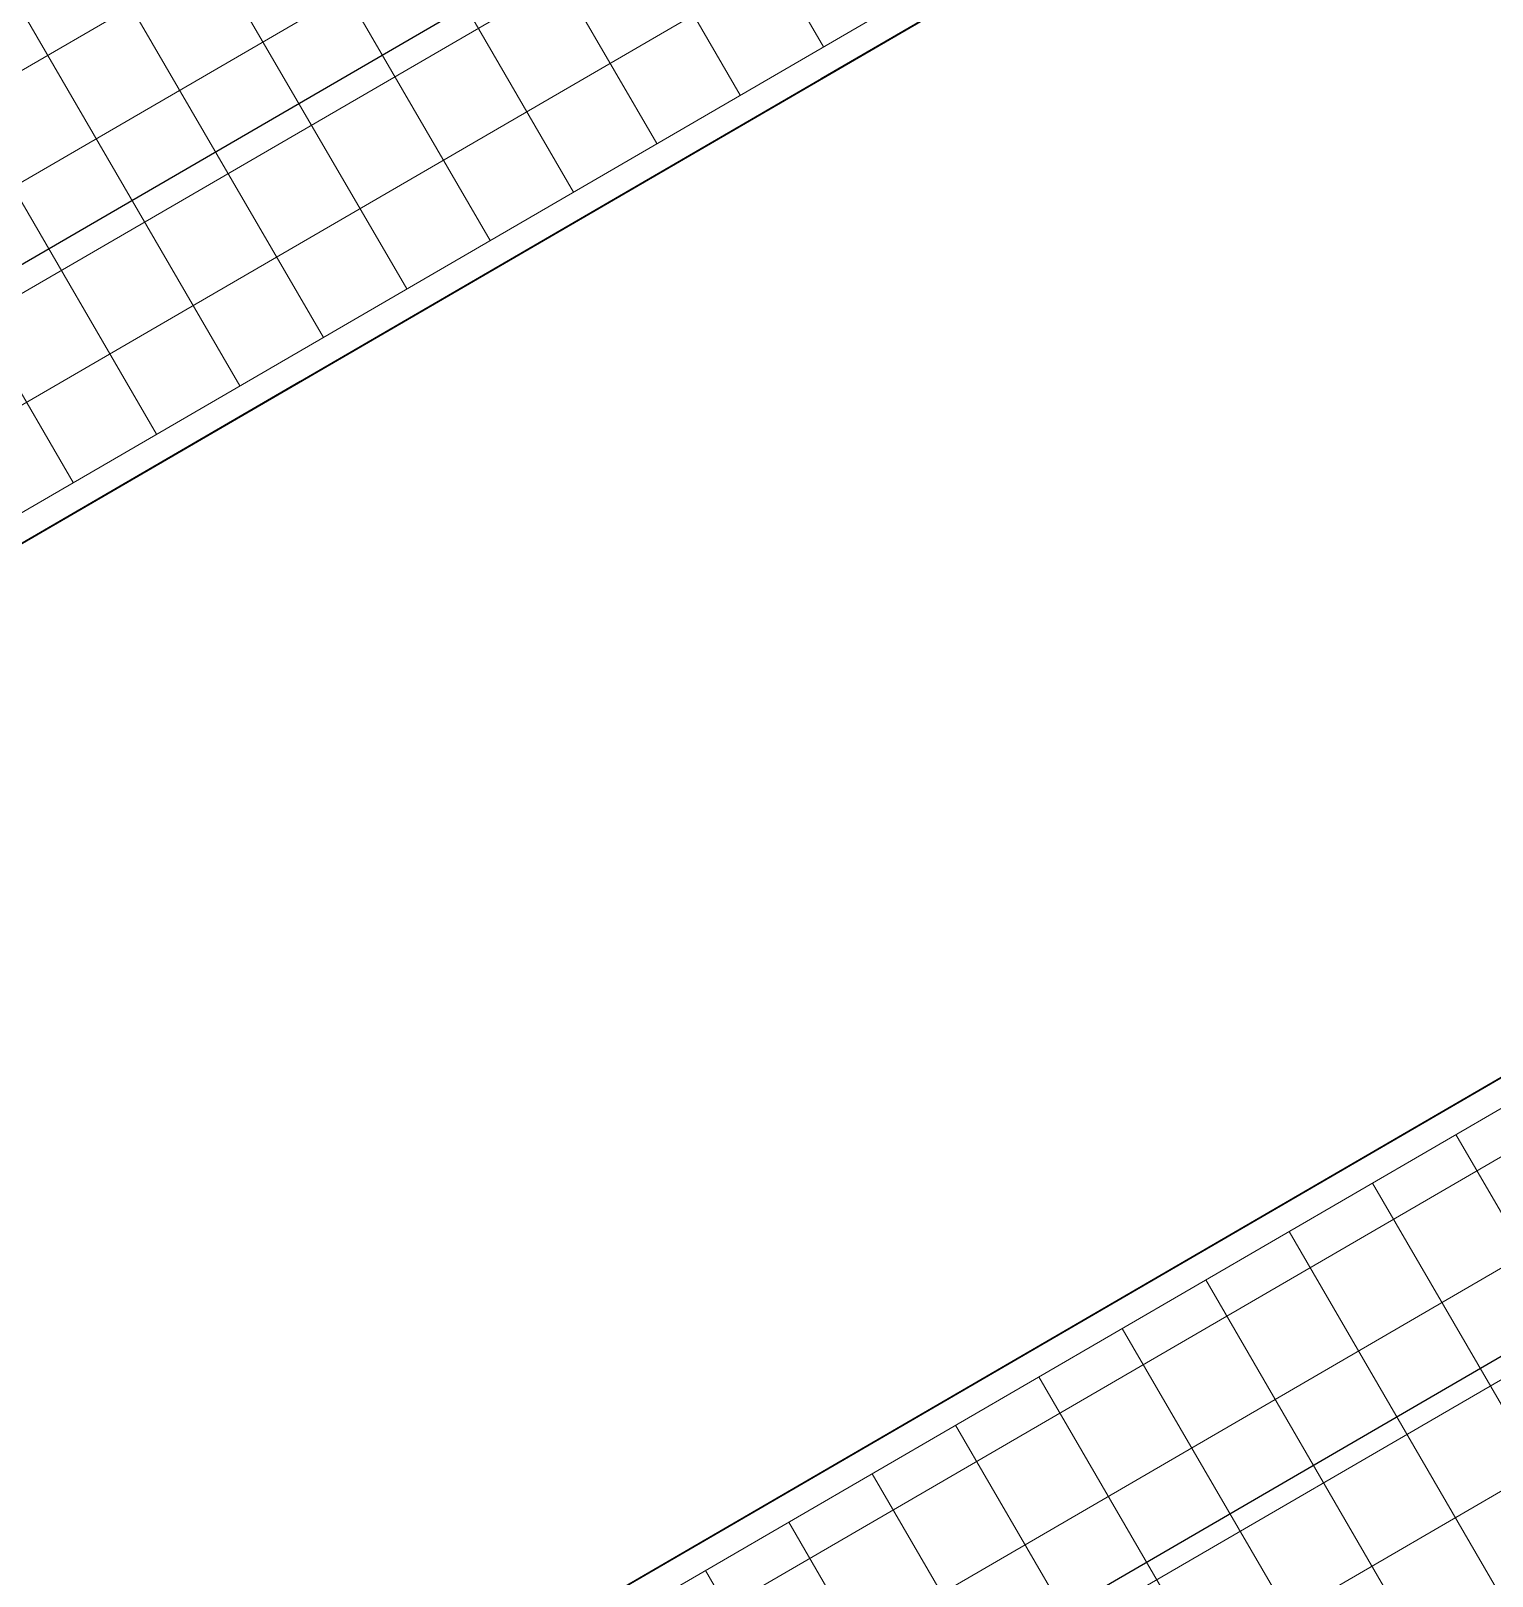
# Model space of a CAD drawing. Header units: millimetres. Extents: x 567980 to 569372, y 2065777 to 2066674.
# Drawn here: x 568895.88 to 568901.94, y 2066196.66 to 2066203.07 of the extents above; entities that cross this region are included whole.
import ezdxf
from ezdxf.enums import TextEntityAlignment as Align
from ezdxf.xclip import XClip

# ---------------------------------------------------------------- set-up
doc = ezdxf.new("R2010")
doc.units = ezdxf.units.MM
doc.linetypes.add('CENTER', pattern=[3, 1.5, -0.5, 0.5, -0.5])
doc.linetypes.add('DOT', pattern=[0.25, 0, -0.25])
for name, color, linetype, lineweight in [('A-HATCH', 251, 'Continuous', 5), ('A-NET THAY', 125, 'Continuous', 18), ('boDnv', 54, 'Continuous', 25), ('E- RANH GIOI', 1, 'CENTER', 13)]:
    doc.layers.add(name, color=color, linetype=linetype, lineweight=lineweight)
for name, color, linetype in [('ChiaLo', 128, 'CENTER'), ('datOlienke', 42, 'Continuous'), ('ghi_chu', 7, 'Continuous'), ('LoLK', 6, 'Continuous'), ('text', 7, 'Continuous'), ('ViaHeS', 32, 'Continuous')]:
    doc.layers.add(name, color=color, linetype=linetype)
doc.styles.add('avh', font='')
doc.styles.add('rms', font='romans.shx', dxfattribs={"width": 0.7, "bigfont": 'vns.shx'})
doc.styles.get('avh').set_extended_font_data('.VnAvantH')
doc.linetypes.add('ADL', pattern='A,0.125,-0.15,["++",rms,S=0.5,R=0,X=0,Y=-0.2245],-1.35,1.125', length=2.75)

# ---------------------------------------------------------------- blocks, each defined once
blk = doc.blocks.new('NEN')
at = {"layer": 'boDnv', "color": 10, "linetype": 'ADL', "ltscale": 0.25}
for points in [[(263.0526531762443, -132.0057625970803), (256.9390228696866, -119.7821112798993), (251.2082963876892, -118.0698544052429), (145.6568324023392, -179.3973469862249), (154.6996321768966, -194.9610153276008)], [(270.4040884625865, -156.6479249873664), (272.2639994764468, -150.4230171078816), (266.1900293034269, -138.2786626422312), (158.2162765333196, -201.0135530158877), (167.2590763077606, -216.5772213574965)]]:
    blk.add_lwpolyline(points, close=True, dxfattribs=at)
at = {"layer": 'ChiaLo', "ltscale": 5}
for points in [[(264.3671939126216, -132.3985280545894), (154.3373617010657, -196.328041333938)], [(266.6081768607255, -136.8791709449142), (156.8492505272152, -200.651282539824)]]:
    blk.add_lwpolyline(points, dxfattribs=at)
at = {"layer": 'datOlienke'}
for points in [[(264.367193912738, -132.3985280550551), (257.6398582479451, -118.9478283338249), (251.0800209137378, -116.9878453181591), (144.2898063958855, -179.035076510394), (154.3373617009493, -196.328041333938)], [(271.2488674473716, -157.3136313336436), (273.3355125248199, -150.3298706654459), (266.6081768606091, -136.8791709442157), (156.8492505268659, -200.6512825400569), (166.8968058318133, -217.9442473638337)]]:
    blk.add_lwpolyline(points, close=True, dxfattribs=at)
at = {"layer": 'LoLK'}
for points in [[(192.7101079025306, -150.9019216564484), (187.5222184555605, -153.9161882479675), (197.569773760275, -171.2091530717444), (202.7576632074779, -168.1948864799924)], [(205.269552033511, -172.5181276861113), (200.0816625866573, -175.5323942773975), (210.1292178917211, -192.8253591011744), (215.3171073386911, -189.8110925101209)]]:
    blk.add_lwpolyline(points, close=True, dxfattribs=at)
at = {"layer": 'ViaHeS'}
blk.add_lwpolyline([(266.6081768606091, -136.8791709449142), (264.3671939125052, -132.3985280548222), (154.3373617011821, -196.328041333938), (156.8492505272152, -200.6512825395912)], close=True, dxfattribs=at)
blk = doc.blocks.new('NEN B')
at = {"layer": 'datOlienke'}
for points in [[(6.566566987195984, 24.99999999953434), (7.507120503811166, 40.00978771364316), (2.819820577744395, 45.00000000139698), (-120.6872999272309, 45.00000000023283), (-120.6872999269981, 25.00000000023283)], [(-4.656612873077393e-10, -6.984919309616089e-10), (5.312700073234737, 4.990212287055328), (6.25325359008275, 20.00000000069849), (-120.6872999272309, 20.00000000023283), (-120.6872999272309, 2.328306436538696e-10)]]:
    blk.add_lwpolyline(points, close=True, dxfattribs=at)
at = {"layer": 'LoLK'}
for points in [[(-64.6872999269981, 45.00000000023283), (-70.68729992676526, 45), (-70.6872999269981, 25), (-64.68729992676526, 25.00000000023283)], [(-64.6872999269981, 20.00000000023283), (-70.68729992676526, 20.00000000023283), (-70.68729992653243, 2.328306436538696e-10), (-64.6872999269981, -2.328306436538696e-10)]]:
    blk.add_lwpolyline(points, close=True, dxfattribs=at)
blk = doc.blocks.new('MBT1 A1')
at = {"layer": 'A-HATCH'}
h = blk.add_hatch(dxfattribs=at)
h.set_pattern_fill('SQRTMPLT', color=256, scale=0.4000000000000001, pattern_type=2)
h.set_pattern_definition([(6.232856619229086e-15, (-410.517067708075, -66.48982095555402), (-2.775557561562891e-17, 0.4), []), (90, (-410.517067708075, -66.48982095555402), (-0.4, 0), [])])
h.paths.add_polyline_path([(4.800000000046566, -1.999999999767169), (5.290000000037253, -1.999999999767169), (5.289999999804422, -0.1099999996367842), (0.7100000001955777, -0.1099999996367842), (0.7099999999627471, -1.999999999767169), (1.999999999767169, -1.999999999767169)])
at = {"layer": 'A-NET THAY'}
for points in [[(0, -2), (0, 0), (6, 0), (6, -1.999999999767169)], [(0.1099999998696148, -1.999999999767169), (0.1099999998696148, -0.1099999996367842), (5.889999999897555, -0.1099999996367842), (5.889999999897555, -1.999999999767169)]]:
    blk.add_lwpolyline(points, dxfattribs=at)
blk = doc.blocks.new('MBT1 B')
at = {"layer": 'LoLK'}
blk.add_blockref('NEN B', (2.328306436538696e-10, 2.328306436538696e-10), dxfattribs=at)
at = {"layer": 'LoLK', "rotation": 180}
blk.add_blockref('MBT1 A1', (-64.68729992536828, 25.0000040140003), dxfattribs=at)
at = {"layer": 'LoLK', "xscale": -1}
blk.add_blockref('MBT1 A1', (-64.68729992536828, 20.00000400748104), dxfattribs=at)
blk = doc.blocks.new('sl')
at = {"layer": 'ghi_chu', "color": 158}
blk.add_circle((0, 0), 5.75, dxfattribs=at)
at = {"color": 158, "linetype": 'DOT'}
blk.add_wipeout([(3.5208595475486404e-16, 5.75), (0.969923385692005, 5.667605193191193), (1.8644182452907085, 5.439342295409173), (2.4721268485312047, 5.19144381119272), (3.1309317900050124, 4.822837974298537), (3.790308711290825, 4.323894063585842), (4.429387843055263, 3.666472874002242), (4.910778165943334, 2.9911131380966225), (5.203892177182513, 2.4458140175120917), (5.532139964477323, 1.5677778584457833), (5.698465156793055, 0.7681112268516266), (5.75, 0), (5.686371084061578, -0.8530438994262575), (5.496098205030802, -1.689794224353129), (5.2327386792073485, -2.383473497886502), (4.825305600030205, -3.127127414467971), (4.383189926834117, -3.721578437343479), (3.929815285478843, -4.197505428467821), (2.9936814231296998, -4.909212924370681), (2.4199680402585857, -5.2159615301617235), (1.5354575353235314, -5.541197538187769), (0.6268165904409351, -5.715732758093926), (-1.056257864264592e-15, -5.75), (-0.8583477087645206, -5.685572900848136), (-1.5940806531006373, -5.524618255717788), (-2.40903986994229, -5.221017803554057), (-3.139398486746215, -4.817330914667954), (-3.7183236567631495, -4.385951343044689), (-4.311791834998167, -3.8040703426255327), (-4.851567804086016, -3.086225824912363), (-5.211174131927694, -2.43026010269017), (-5.5241386364638405, -1.5957419356297642), (-5.686254877874253, -0.853818167908873), (-5.75, 0), (-5.6611914826744, 1.0066831658942323), (-5.488230834533672, 1.7151741331053927), (-5.1200356553748625, 2.616817702418359), (-4.43866223175213, 3.6552397448617775), (-3.5478669059890633, 4.52494645464315), (-2.7209342178740763, 5.0654730264805465), (-1.720506428404943, 5.486561548895381), (-0.804793078194819, 5.693400398820522)], dxfattribs=at).dxf.layer = 'ghi_chu'
at = {"layer": 'ghi_chu'}
blk.add_circle((0, 0), 5.5, dxfattribs=at)
at = {"layer": 'ghi_chu', "style": 'avh'}
for tag, height, p in [('SOLO', 1.25, (0, 2.505939941853285)), ('DT', 1.5, (-0.01470196363516152, -0.4940600581467152))]:
    blk.add_attdef(tag, text='', height=height, dxfattribs=at).set_placement(p, align=Align.CENTER)
blk.add_attdef('MD', text='', height=1.25, dxfattribs=at).set_placement((-0.5015280463267118, -2.996534363832325), align=Align.RIGHT)
blk.add_attdef('TC', (0.5, -3.020000000018626), '', height=1.25, dxfattribs=at)
blk = doc.blocks.new('TEM DAT')
at = {"layer": 'ghi_chu'}
blk.add_blockref('sl', (304.9005697965622, -254.8175668716431), dxfattribs=at)
blk = doc.blocks.new('MA LO')
at = {"layer": 'E- RANH GIOI', "xscale": 996.6571095296216, "yscale": 996.6571095296216, "zscale": 996.6571095296216}
blk.add_blockref('TEM DAT', (-315256.9631516933, 99517.19136619568), dxfattribs=at)

msp = doc.modelspace()

# ---------------------------------------------------------------- block references
at = {"layer": 'boDnv'}
msp.add_blockref('NEN', (568697.4807461541, 2066371.697269554), dxfattribs=at)

# ---------------------------------------------------------------- next in the draw order: block references
at = {"layer": 'LoLK', "rotation": 30.15743675345276}
msp.add_blockref('MBT1 B', (568968.7296135384, 2066214.383638295), dxfattribs=at)

# ---------------------------------------------------------------- next in the draw order: block references
at = {"layer": 'text'}
ref = msp.add_blockref('MA LO', (568918.1304692444, 2066345.654630337), dxfattribs=dict(at, xscale=0.001000000000001394, yscale=0.001000000000001394, zscale=0.001000000000001394))
XClip(ref).set_block_clipping_path([(-136708.084112525, -393536.3904697895), (377080.8607170582, -389718.9184806347), (377080.8607170582, 192659.0805361271), (-315505.95911979675, 196067.95970368385), (-315505.95911979675, 99448.33040356636)])

doc.saveas('drawing.dxf')
